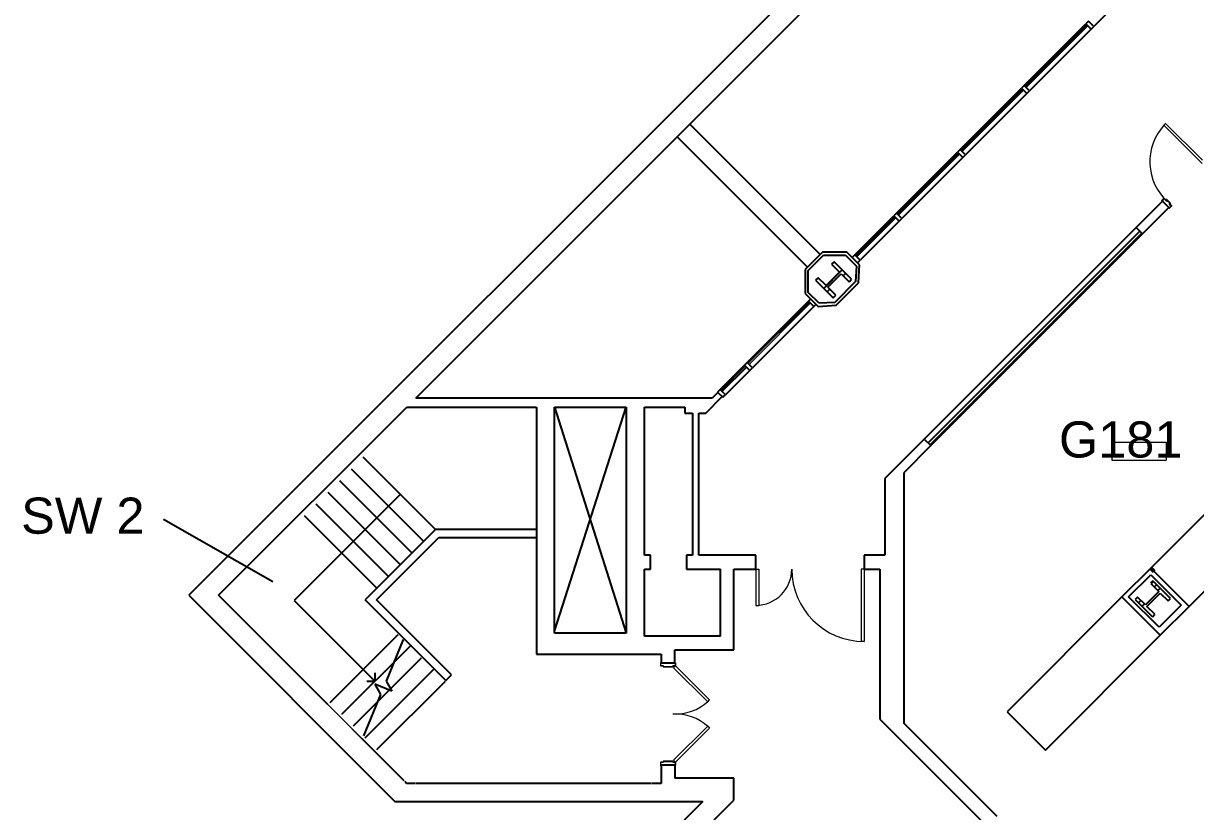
# Model space of a CAD drawing. Header units: inches. Extents: x -115 to 5677, y -261 to 4726.
# Drawn here: x -115 to 664, y 1525 to 2048 of the extents above; entities that cross this region are included whole.
import ezdxf

# ---------------------------------------------------------------- set-up
doc = ezdxf.new("R2010")
doc.units = ezdxf.units.IN
doc.header["$LTSCALE"] = 96
doc.header["$MEASUREMENT"] = 0
for name, color, linetype in [('A-ANNO-ROOM', 4, 'CONTINUOUS'), ('A-ANNO-TEXT', 4, 'CONTINUOUS'), ('A-COLS', 5, 'CONTINUOUS'), ('A-DOOR', 2, 'CONTINUOUS'), ('A-FLOR-CASE', 3, 'CONTINUOUS'), ('A-FLOR-STRS', 2, 'CONTINUOUS'), ('A-GLAZ', 2, 'CONTINUOUS'), ('A-GLAZ-SILL', 1, 'CONTINUOUS'), ('A-SHAFT', 1, 'CONTINUOUS'), ('A-WALL-FULL', 6, 'CONTINUOUS')]:
    doc.layers.add(name, color=color, linetype=linetype)
for name, color, linetype, lineweight in [('A-DOOR-2', 1, 'CONTINUOUS', 20), ('A-FLOR-STRS-1', 55, 'CONTINUOUS', 13), ('A-GLAZ-1', 55, 'CONTINUOUS', 13), ('A-GLAZ-FRAM-1', 6, 'CONTINUOUS', 9), ('G-FLOR-NUM', 70, 'CONTINUOUS', 9), ('I-WALL-1', 55, 'CONTINUOUS', 13), ('I-WALL-2', 2, 'CONTINUOUS', 50), ('S-COLS-2', 135, 'CONTINUOUS', 35)]:
    doc.layers.add(name, color=color, linetype=linetype, lineweight=lineweight)
doc.styles.add('ARIAL', font='arial.ttf')

# ---------------------------------------------------------------- blocks, each defined once
blk = doc.blocks.new('counter4 - counter-5787886-ABSWR_AR_GL')
at = {"layer": 'A-FLOR-CASE'}
for p, q in [((3853.18, 1834.44), (3776.81, 1758.07)), ((3802.27, 1732.62), (3878.64, 1808.98)), ((3776.81, 1758.07), (3802.27, 1732.62))]:
    blk.add_line(p, q, dxfattribs=at)
blk = doc.blocks.new('counter10 - counter-12088304-ABSWR_AR_GL')
at = {"layer": 'A-FLOR-CASE'}
for p, q in [((3948.64, 1929.9), (3872.27, 1853.53)), ((3974.1, 1904.44), (3948.64, 1929.9)), ((3897.73, 1828.08), (3974.1, 1904.44))]:
    blk.add_line(p, q, dxfattribs=at)
blk = doc.blocks.new('Room Tag - Half Size - Room Tag - Half Size-1167197-ABSWR_AR_GL')
at = {"layer": 'G-FLOR-NUM'}
for p, q in [((-0.1969, 0.0545), (-0.1969, -0.0705)), ((-0.1969, 0.0545), (0.1781, 0.0545)), ((0.1781, 0.0545), (0.1781, -0.0705)), ((-0.1969, -0.0705), (0.1781, -0.0705))]:
    blk.add_line(p, q, dxfattribs=at)

msp = doc.modelspace()

# ---------------------------------------------------------------- hatches: boundary and pattern name
at = {"layer": 'A-COLS'}
h = msp.add_hatch(dxfattribs=at)
h.set_pattern_fill('FP_195', color=256, angle=-45, style=0, pattern_type=2)
h.set_pattern_definition([(45, (-3238.246, -167.171), (-9.503515, 9.503515), []), (45, (-3238.247, -152.77), (-9.503515, 9.503515), [])])
h.paths.add_polyline_path([(422.92, 1866), (424.67, 1867.75), (419.41, 1873), (428.29, 1881.88), (433.55, 1876.63), (435.29, 1878.38), (423.7, 1889.97), (421.95, 1888.23), (427.2, 1882.97), (418.32, 1874.09), (413.07, 1879.35), (411.32, 1877.6), (412.39, 1876.53)], flags=0)
h = msp.add_hatch(dxfattribs=at)
h.set_pattern_fill('FP_190', color=256, angle=-45, style=0, pattern_type=2)
h.set_pattern_definition([(45, (-3238.246, -167.171), (-9.503515, 9.503515), []), (45, (-3238.247, -152.77), (-9.503515, 9.503515), [])])
h.paths.add_polyline_path([(635.12, 1654.08), (636.72, 1655.68), (631.49, 1660.91), (640.39, 1669.8), (645.62, 1664.58), (647.21, 1666.17), (635.76, 1677.63), (634.16, 1676.03), (639.39, 1670.8), (630.49, 1661.91), (625.26, 1667.14), (623.67, 1665.54)], flags=0)

# ---------------------------------------------------------------- linework, layer by layer
at = {"layer": 'A-ANNO-ROOM'}
msp.add_line((-21.91, 1718.79), (50.67, 1677.52), dxfattribs=at)
at = {"layer": 'A-ANNO-TEXT'}
for p, q in [((135.28, 1735.34), (64.85, 1664.92)), ((64.85, 1664.92), (110.75, 1619.02)), ((110.75, 1619.02), (118.53, 1611.24)), ((118.53, 1616.74), (118.53, 1611.24)), ((113.03, 1611.24), (118.53, 1611.24))]:
    msp.add_line(p, q, dxfattribs=at)
at = {"layer": 'A-COLS'}
for p, q in [((423.7, 1889.97), (421.95, 1888.23)), ((421.95, 1888.23), (427.2, 1882.97)), ((435.29, 1878.38), (423.7, 1889.97)), ((413.07, 1879.35), (411.32, 1877.6)), ((411.32, 1877.6), (422.92, 1866)), ((418.32, 1874.09), (413.07, 1879.35)), ((427.2, 1882.97), (418.32, 1874.09)), ((419.41, 1873), (428.29, 1881.88)), ((428.29, 1881.88), (433.55, 1876.63)), ((433.55, 1876.63), (435.29, 1878.38)), ((424.67, 1867.75), (419.41, 1873)), ((422.92, 1866), (424.67, 1867.75)), ((634.16, 1676.03), (639.39, 1670.8)), ((647.21, 1666.17), (635.76, 1677.63)), ((625.26, 1667.14), (623.67, 1665.54)), ((630.49, 1661.91), (625.26, 1667.14)), ((639.39, 1670.8), (630.49, 1661.91)), ((631.49, 1660.91), (640.39, 1669.8)), ((640.39, 1669.8), (645.62, 1664.58)), ((623.67, 1665.54), (635.12, 1654.08)), ((636.72, 1655.68), (631.49, 1660.91)), ((645.62, 1664.58), (647.21, 1666.17)), ((635.12, 1654.08), (636.72, 1655.68))]:
    msp.add_line(p, q, dxfattribs=at)
at = {"layer": 'A-DOOR', "lineweight": 9}
for p, q in [((643.97, 1981.89), (642.73, 1980.65)), ((642.73, 1980.65), (668.19, 1955.19)), ((668.41, 1957.45), (643.97, 1981.89)), ((367.08, 1821.76), (407.75, 1862.43)), ((366.38, 1822.47), (367.08, 1821.76)), ((371.54, 1685.61), (371.54, 1661.61)), ((371.54, 1685.61), (373.54, 1685.61)), ((373.54, 1685.61), (373.54, 1661.61)), ((441.54, 1685.61), (441.54, 1637.65)), ((443.54, 1685.61), (441.54, 1685.61)), ((443.54, 1685.61), (443.54, 1637.66)), ((371.54, 1661.61), (373.54, 1661.61)), ((308.34, 1623.31), (308.34, 1621.43)), ((308.78, 1623.37), (308.4, 1623.37)), ((308.4, 1621.43), (308.4, 1623.31)), ((308.4, 1623.31), (308.78, 1623.31)), ((310.06, 1621.43), (308.4, 1621.43)), ((308.4, 1621.37), (310.06, 1621.37)), ((308.78, 1623.31), (308.78, 1623.37)), ((310.09, 1621.34), (310.09, 1620.81)), ((310.15, 1620.81), (310.15, 1621.34)), ((316.4, 1620.81), (310.15, 1620.81)), ((310.15, 1620.75), (316.4, 1620.75)), ((316.4, 1621.34), (316.4, 1620.81)), ((316.47, 1620.81), (316.47, 1621.34)), ((318.15, 1621.43), (316.5, 1621.43)), ((316.5, 1621.37), (318.15, 1621.37)), ((318.22, 1621.37), (316.98, 1620.13)), ((318.15, 1623.37), (317.78, 1623.37)), ((317.78, 1623.37), (317.78, 1623.31)), ((317.78, 1623.31), (318.15, 1623.31)), ((318.15, 1623.31), (318.15, 1621.43)), ((318.22, 1621.43), (318.22, 1623.31)), ((318.22, 1621.37), (340.84, 1598.74)), ((339.61, 1597.51), (316.98, 1620.13)), ((339.61, 1597.51), (340.84, 1598.74)), ((339.61, 1581.24), (316.98, 1558.61)), ((339.61, 1581.24), (340.84, 1580)), ((340.84, 1580), (318.22, 1557.37)), ((310.09, 1557.93), (310.09, 1557.4)), ((316.4, 1558), (310.15, 1558)), ((310.15, 1557.4), (310.15, 1557.93)), ((310.15, 1557.93), (316.4, 1557.93)), ((316.4, 1557.93), (316.4, 1557.4)), ((316.47, 1557.4), (316.47, 1557.93)), ((318.22, 1557.37), (316.98, 1558.61)), ((316.98, 1558.61), (318.22, 1557.37)), ((308.34, 1557.31), (308.34, 1555.43)), ((310.06, 1557.37), (308.4, 1557.37)), ((308.4, 1555.43), (308.4, 1557.31)), ((308.4, 1557.31), (310.06, 1557.31)), ((308.78, 1555.43), (308.4, 1555.43)), ((308.4, 1555.37), (308.78, 1555.37)), ((308.78, 1555.37), (308.78, 1555.43)), ((318.15, 1557.37), (316.5, 1557.37)), ((316.5, 1557.31), (318.15, 1557.31)), ((318.15, 1555.43), (317.78, 1555.43)), ((317.78, 1555.43), (317.78, 1555.37)), ((317.78, 1555.37), (318.15, 1555.37)), ((318.15, 1557.31), (318.15, 1555.43)), ((318.22, 1555.43), (318.22, 1557.31))]:
    msp.add_line(p, q, dxfattribs=at)
at = {"layer": 'A-DOOR'}
for p, q in [((641.54, 1930.67), (642.86, 1931.99)), ((642.91, 1931.95), (641.58, 1930.62)), ((644.08, 1930.78), (642.91, 1931.95)), ((642.95, 1931.99), (644.12, 1930.82)), ((641.8, 1930.31), (641.54, 1930.58)), ((641.58, 1930.62), (641.85, 1930.36)), ((641.85, 1930.36), (641.8, 1930.31)), ((644.17, 1930.82), (644.54, 1931.2)), ((644.59, 1931.15), (644.21, 1930.78)), ((646.97, 1928.77), (644.59, 1931.15)), ((644.63, 1931.2), (647.02, 1928.81)), ((646.13, 1925.98), (646.18, 1926.03)), ((646.4, 1925.72), (646.13, 1925.98)), ((646.18, 1926.03), (646.44, 1925.76)), ((646.44, 1925.76), (647.77, 1927.09)), ((647.81, 1927.04), (646.49, 1925.72)), ((646.6, 1928.39), (646.97, 1928.77)), ((647.77, 1927.09), (646.6, 1928.26)), ((647.02, 1928.72), (646.64, 1928.35)), ((646.64, 1928.3), (647.81, 1927.13))]:
    msp.add_line(p, q, dxfattribs=at)
at = {"layer": 'A-DOOR', "lineweight": 9}
for centre, radius, start, end in [((669.43, 1956.43), 36, 137.28631, 227.78631), ((371.54, 1685.61), 24, 270, 0), ((443.54, 1685.61), 48, 180, 270), ((308.4, 1623.31), 0.0625, 90, 180), ((308.4, 1621.43), 0.0625, 180, 270), ((310.06, 1621.34), 0.0937, 0, 90), ((310.06, 1621.34), 0.0313, 0, 90), ((310.15, 1620.81), 0.0625, 180, 270), ((316.5, 1621.34), 0.0937, 90, 180), ((316.4, 1620.81), 0.0625, 270, 0), ((316.5, 1621.34), 0.0313, 90, 180), ((318.15, 1623.31), 0.0625, 0, 90), ((318.15, 1621.43), 0.0625, 270, 0), ((318.22, 1621.37), 32, 266.86507, 312.36507), ((318.22, 1557.37), 32, 47.63493, 93.13493), ((310.15, 1557.93), 0.0625, 90, 180), ((316.4, 1557.93), 0.0625, 0, 90), ((308.4, 1557.31), 0.0625, 90, 180), ((310.06, 1557.4), 0.0313, 270, 0), ((310.06, 1557.4), 0.0937, 270, 0), ((316.5, 1557.4), 0.0937, 180, 270), ((316.5, 1557.4), 0.0313, 180, 270), ((318.15, 1557.31), 0.0625, 0, 90), ((318.15, 1555.43), 0.0625, 270, 0)]:
    msp.add_arc(centre, radius, start, end, dxfattribs=at)
at = {"layer": 'A-DOOR'}
for centre, radius, start, end in [((642.91, 1931.95), 0.0625, 45, 135), ((641.58, 1930.62), 0.0625, 135, 225), ((644.15, 1930.84), 0.0937, 225, 315), ((644.15, 1930.84), 0.0313, 225, 315), ((644.59, 1931.15), 0.0625, 45, 135), ((646.44, 1925.76), 0.0625, 225, 315), ((646.67, 1928.32), 0.0937, 135, 225), ((646.67, 1928.32), 0.0313, 135, 225), ((646.97, 1928.77), 0.0625, 315, 45), ((647.77, 1927.09), 0.0625, 315, 45), ((308.4, 1555.43), 0.0625, 180, 270)]:
    msp.add_arc(centre, radius, start, end, dxfattribs=at)
at = {"layer": 'A-DOOR-2'}
msp.add_line((443.54, 1637.66), (441.45, 1637.66), dxfattribs=at)
at = {"layer": 'A-FLOR-STRS'}
for p, q in [((110.42, 1760.2), (158.49, 1712.13)), ((102.64, 1752.42), (150.71, 1704.35)), ((94.86, 1744.65), (142.93, 1696.57)), ((87.09, 1736.87), (135.16, 1688.8)), ((79.31, 1729.09), (127.38, 1681.02)), ((71.53, 1721.31), (119.6, 1673.24)), ((88.72, 1596.98), (133.98, 1642.24)), ((137.28, 1638.94), (125.91, 1611.32)), ((96.5, 1589.21), (142.02, 1634.73)), ((104.28, 1581.43), (149.53, 1626.68)), ((112.06, 1573.65), (157.66, 1619.25)), ((129.63, 1604.6), (118.53, 1609.17)), ((118.53, 1609.17), (122.25, 1602.45)), ((119.84, 1565.87), (165.28, 1611.32)), ((125.91, 1611.32), (129.63, 1604.6)), ((122.25, 1602.45), (110.88, 1574.83))]:
    msp.add_line(p, q, dxfattribs=at)
at = {"layer": 'A-FLOR-STRS-1'}
for p, q in [((87.14, 1595.74), (87.31, 1595.57)), ((87.31, 1595.57), (110.05, 1572.83)), ((87.9, 1594.98), (95.09, 1587.79)), ((95.68, 1587.2), (102.86, 1580.01)), ((103.46, 1579.42), (118.42, 1564.46))]:
    msp.add_line(p, q, dxfattribs=at)
at = {"layer": 'A-GLAZ'}
for p, q in [((591.42, 2047.51), (550.4, 2006.5)), ((551.11, 2005.79), (592.12, 2046.8)), ((548.63, 2004.73), (507.98, 1964.07)), ((508.68, 1963.36), (549.34, 2004.02)), ((506.21, 1962.3), (465.55, 1921.64)), ((466.26, 1920.94), (506.91, 1961.59)), ((463.78, 1919.88), (437.89, 1893.98)), ((438.6, 1893.28), (464.49, 1919.17)), ((486.15, 1769.54), (626.87, 1910.25)), ((628.1, 1909.01), (487.39, 1768.3)), ((407.04, 1863.14), (366.38, 1822.47)), ((364.61, 1820.7), (348.53, 1804.62)), ((349.23, 1803.91), (365.31, 1819.99))]:
    msp.add_line(p, q, dxfattribs=at)
at = {"layer": 'A-GLAZ-1'}
for p, q in [((592.12, 2046.8), (591.42, 2047.51)), ((549.34, 2004.02), (548.63, 2004.73)), ((550.4, 2006.5), (551.11, 2005.79)), ((507.98, 1964.07), (508.68, 1963.36)), ((506.91, 1961.59), (506.21, 1962.3)), ((464.49, 1919.17), (463.78, 1919.88)), ((437.89, 1893.98), (438.6, 1893.28)), ((407.75, 1862.43), (407.04, 1863.14)), ((365.31, 1819.99), (364.61, 1820.7)), ((348.53, 1804.62), (349.23, 1803.91))]:
    msp.add_line(p, q, dxfattribs=at)
at = {"layer": 'A-GLAZ-FRAM-1'}
for p, q in [((628.1, 1909.01), (626.87, 1910.25)), ((486.15, 1769.54), (487.39, 1768.3))]:
    msp.add_line(p, q, dxfattribs=at)
at = {"layer": 'A-GLAZ-SILL'}
for p, q in [((622.18, 2072.27), (596.19, 2046.27)), ((549.87, 2007.03), (590.89, 2048.04)), ((594.42, 2044.51), (553.41, 2003.49)), ((507.45, 1964.6), (548.1, 2005.26)), ((551.64, 2001.72), (510.98, 1961.06)), ((465.02, 1922.17), (505.68, 1962.83)), ((509.21, 1959.3), (468.55, 1918.64)), ((437.36, 1894.51), (463.25, 1920.41)), ((466.79, 1916.87), (440.89, 1890.98)), ((624.3, 1912.81), (483.59, 1772.1)), ((487.92, 1767.77), (628.63, 1908.48)), ((408.01, 1865.17), (347.99, 1805.15)), ((410.05, 1860.13), (369.38, 1819.46)), ((367.61, 1817.7), (351.53, 1801.61))]:
    msp.add_line(p, q, dxfattribs=at)
at = {"layer": 'A-SHAFT'}
for p, q in [((237.91, 1793.3), (285.55, 1643.12)), ((237.91, 1644.37), (285.55, 1793.3))]:
    msp.add_line(p, q, dxfattribs=at)
at = {"layer": 'A-WALL-FULL'}
for p, q in [((948.45, 2621.9), (-5.19, 1668.27)), ((145.65, 1799.3), (946.28, 2599.93)), ((327.8, 1981.45), (414.38, 1894.86)), ((405.9, 1886.38), (319.31, 1972.96)), ((646.13, 1925.98), (641.8, 1930.31)), ((415.87, 1896.32), (404.44, 1884.89)), ((414.38, 1894.86), (405.9, 1886.38)), ((406.44, 1884.06), (416.69, 1894.32)), ((432.02, 1896.32), (415.87, 1896.32)), ((416.69, 1894.32), (431.19, 1894.32)), ((431.19, 1894.32), (438.45, 1887.05)), ((440.51, 1887.83), (432.02, 1896.32)), ((437.36, 1894.51), (435.59, 1892.75)), ((440.89, 1890.98), (437.36, 1894.51)), ((438.45, 1887.05), (437.8, 1876.74)), ((439.13, 1889.21), (440.89, 1890.98)), ((439.74, 1875.86), (440.51, 1887.83)), ((404.44, 1884.89), (404.44, 1868.74)), ((406.44, 1869.57), (406.44, 1884.06)), ((413.7, 1862.31), (406.44, 1869.57)), ((437.8, 1876.74), (424.02, 1862.96)), ((424.9, 1861.01), (439.74, 1875.86)), ((404.44, 1868.74), (412.93, 1860.25)), ((424.02, 1862.96), (413.7, 1862.31)), ((412.93, 1860.25), (424.9, 1861.01)), ((338.29, 1789.35), (349.27, 1800.34)), ((346.45, 1803.16), (342.58, 1799.3)), ((348, 1805.15), (346.23, 1803.38)), ((346.23, 1803.38), (349.76, 1799.85)), ((351.53, 1801.61), (348, 1805.15)), ((349.76, 1799.85), (351.53, 1801.61)), ((14.6, 1668.28), (139.62, 1793.3)), ((139.62, 1793.3), (225.91, 1793.3)), ((342.58, 1799.3), (145.65, 1799.3)), ((225.91, 1793.3), (225.91, 1629.12)), ((237.91, 1793.3), (285.55, 1793.3)), ((237.91, 1643.12), (237.91, 1793.3)), ((285.55, 1793.3), (285.55, 1643.12)), ((297.55, 1793.3), (324.53, 1793.22)), ((297.55, 1694.99), (297.55, 1793.3)), ((324.53, 1793.23), (324.53, 1789.35)), ((324.53, 1789.35), (329.53, 1789.35)), ((329.53, 1789.35), (329.53, 1694.99)), ((333.78, 1789.35), (338.29, 1789.35)), ((333.78, 1694.99), (333.78, 1789.35)), ((457.35, 1745.86), (457.35, 1694.99)), ((470.1, 1583.18), (470.1, 1749.95)), ((158.84, 1711.95), (112.08, 1665.19)), ((119.51, 1665.19), (161.02, 1706.7)), ((225.91, 1711.95), (158.84, 1711.95)), ((161.02, 1706.7), (225.91, 1706.7)), ((301.54, 1694.99), (297.55, 1694.99)), ((301.54, 1685.61), (301.54, 1694.99)), ((325.54, 1694.99), (325.54, 1685.61)), ((329.53, 1694.99), (325.54, 1694.99)), ((371.54, 1694.99), (333.78, 1694.99)), ((371.54, 1685.61), (371.54, 1694.99)), ((457.35, 1694.99), (443.54, 1694.99)), ((443.54, 1694.99), (443.54, 1685.61)), ((297.55, 1641.12), (297.55, 1685.61)), ((297.55, 1685.61), (301.54, 1685.61)), ((325.54, 1685.61), (348.13, 1685.61)), ((348.1, 1641.12), (348.13, 1685.61)), ((357.1, 1632.12), (357.1, 1685.61)), ((357.1, 1685.61), (371.54, 1685.61)), ((443.54, 1685.61), (454.1, 1685.61)), ((454.1, 1685.61), (454.1, 1585.92)), ((634.03, 1686.36), (614.93, 1667.27)), ((659.48, 1660.91), (636.24, 1684.15)), ((619.35, 1667.27), (634.03, 1681.94)), ((634.03, 1681.94), (654.27, 1661.7)), ((-5.19, 1668.27), (131.78, 1531.31)), ((87.14, 1595.74), (14.6, 1668.28)), ((614.93, 1667.27), (640.39, 1641.81)), ((639.59, 1647.03), (619.35, 1667.27)), ((165.57, 1611.71), (112.08, 1665.19)), ((169.28, 1615.42), (119.51, 1665.19)), ((654.27, 1661.7), (639.59, 1647.03)), ((640.39, 1641.81), (659.48, 1660.91)), ((285.55, 1643.12), (237.91, 1643.12)), ((348.1, 1641.12), (297.55, 1641.12)), ((225.91, 1629.12), (308.78, 1629.12)), ((308.78, 1629.12), (308.78, 1623.37)), ((317.78, 1623.37), (317.78, 1632.12)), ((317.78, 1632.12), (357.1, 1632.12)), ((308.78, 1623.37), (317.78, 1623.37)), ((165.57, 1611.71), (169.28, 1615.42)), ((454.1, 1585.92), (525.31, 1514.71)), ((531.94, 1521.34), (470.1, 1583.18)), ((137.92, 1544.96), (110.05, 1572.83)), ((308.78, 1555.37), (308.78, 1543.31)), ((317.78, 1555.37), (308.78, 1555.37)), ((317.78, 1555.37), (317.78, 1546.81)), ((139.57, 1543.31), (138.27, 1544.6)), ((145.36, 1543.31), (139.57, 1543.31)), ((302.09, 1543.31), (145.86, 1543.31)), ((308.78, 1543.31), (302.45, 1543.31)), ((357.1, 1546.81), (317.78, 1546.81)), ((357.1, 1532.14), (357.1, 1546.81)), ((131.78, 1531.31), (336.46, 1531.31)), ((336.46, 1531.31), (261.23, 1456.07)), ((271.13, 1446.17), (357.1, 1532.14))]:
    msp.add_line(p, q, dxfattribs=at)
at = {"layer": 'A-WALL-FULL', "extrusion": (0, 0, -1)}
for p, q in [((592.65, 2049.81), (590.89, 2048.04)), ((596.19, 2046.27), (592.65, 2049.81)), ((590.89, 2048.04), (594.42, 2044.51)), ((594.42, 2044.51), (596.19, 2046.27)), ((549.87, 2007.03), (548.1, 2005.26)), ((548.1, 2005.26), (551.64, 2001.72)), ((553.41, 2003.49), (549.87, 2007.03)), ((551.64, 2001.72), (553.41, 2003.49)), ((507.45, 1964.6), (505.68, 1962.83)), ((510.98, 1961.06), (507.45, 1964.6)), ((505.68, 1962.83), (509.21, 1959.3)), ((509.21, 1959.3), (510.98, 1961.06)), ((465.02, 1922.17), (463.25, 1920.41)), ((463.25, 1920.41), (466.79, 1916.87)), ((468.55, 1918.64), (465.02, 1922.17)), ((466.79, 1916.87), (468.55, 1918.64)), ((408.01, 1865.17), (406.51, 1863.67)), ((406.51, 1863.67), (410.05, 1860.13)), ((410.05, 1860.13), (411.55, 1861.63)), ((365.85, 1823), (364.08, 1821.23)), ((369.38, 1819.46), (365.85, 1823)), ((364.08, 1821.23), (367.61, 1817.7)), ((367.61, 1817.7), (369.38, 1819.46))]:
    msp.add_line(p, q, dxfattribs=at)
at = {"layer": 'A-WALL-FULL'}
for points in [[(624.3, 1912.81), (641.8, 1930.31)], [(628.63, 1908.48), (646.13, 1925.98)], [(628.1, 1909.01), (628.63, 1908.48), (624.3, 1912.81)], [(483.59, 1772.1), (457.35, 1745.86)], [(487.92, 1767.77), (483.59, 1772.1)], [(487.92, 1767.77), (470.1, 1749.95)]]:
    msp.add_lwpolyline(points, dxfattribs=at)
at = {"layer": 'I-WALL-1'}
msp.add_line((125.85, 1799.3), (125.82, 1799.3), dxfattribs=at)
at = {"layer": 'I-WALL-2'}
msp.add_line((636.24, 1684.15), (634.03, 1686.36), dxfattribs=at)
at = {"layer": 'S-COLS-2'}
msp.add_line((635.76, 1677.63), (634.16, 1676.03), dxfattribs=at)

# ---------------------------------------------------------------- block references
at = {"layer": 'A-WALL-FULL'}
for name in ['counter10 - counter-12088304-ABSWR_AR_GL', 'counter4 - counter-5787886-ABSWR_AR_GL']:
    msp.add_blockref(name, (-3238.25, -167.17), dxfattribs=at)
at = {"layer": 'G-FLOR-NUM', "xscale": 95.99999999999994, "yscale": 95.99999999999994, "zscale": 95.99999999999994}
msp.add_blockref('Room Tag - Half Size - Room Tag - Half Size-1167197-ABSWR_AR_GL', (627.17, 1764.74), dxfattribs=at)

# ---------------------------------------------------------------- texts
at = {"layer": 'A-ANNO-ROOM', "style": 'ARIAL'}
for s, p in [('G181', (573.09, 1759.85)), ('SW 2', (-116.61, 1709.21))]:
    msp.add_text(s, height=24, dxfattribs=at).set_placement(p)

doc.saveas('drawing.dxf')
